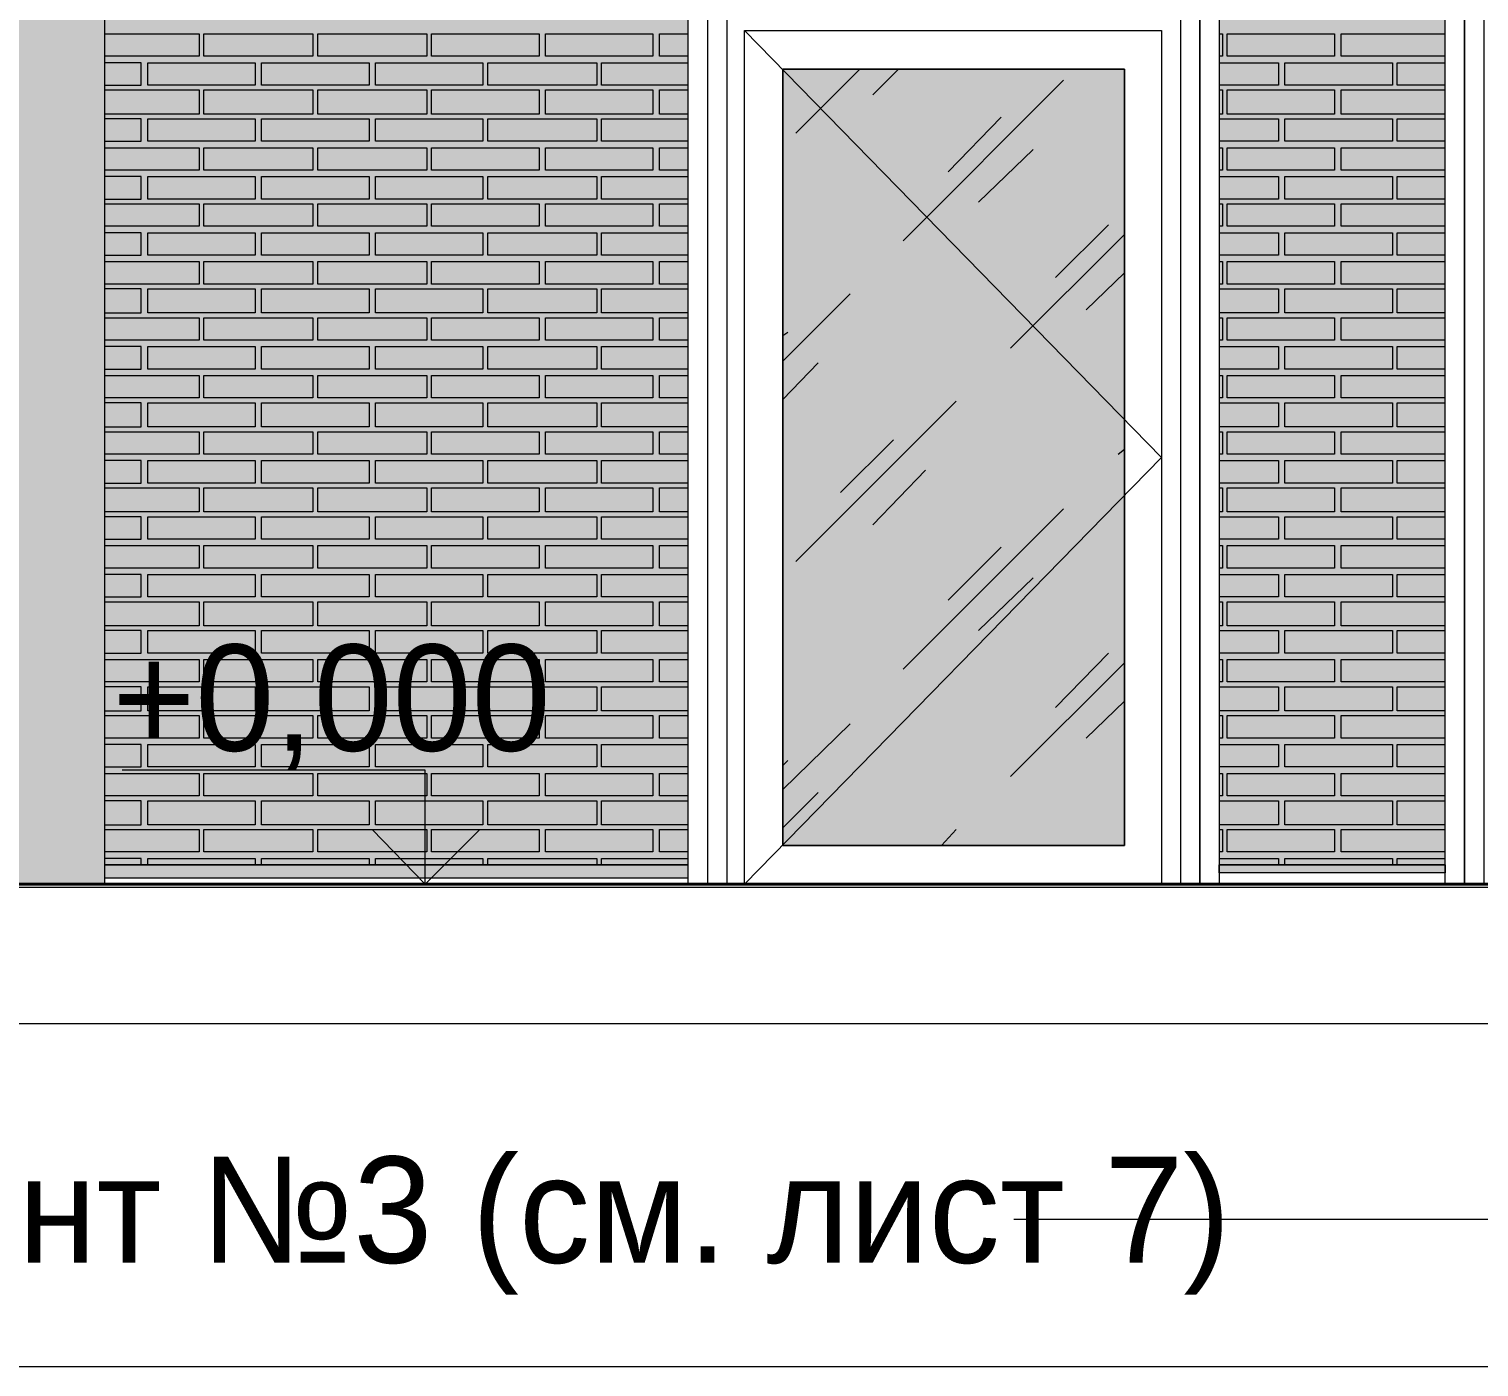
# Model space of a CAD drawing. Header units: millimetres. Extents: x -28928 to 100580, y -22867 to 36490.
# Drawn here: x -19658 to -15834, y -6037 to -2509 of the extents above; entities that cross this region are included whole.
import ezdxf

# ---------------------------------------------------------------- set-up
doc = ezdxf.new("R2010")
doc.units = ezdxf.units.MM
doc.layers.add('PDF _Геометрия', color=7, linetype='Continuous', true_color=0x8f8e8d)
doc.layers.add('PDF _Сплошная заливка', color=7, linetype='Continuous', true_color=0xffffff)
doc.layers.add('PDF _Текст', color=7, linetype='Continuous')

msp = doc.modelspace()

# ---------------------------------------------------------------- hatches: boundary and pattern name
at = {"layer": 'PDF _Сплошная заливка', "true_color": 0xdcd6cf, "transparency": 33554559}
h = msp.add_hatch(color=254, dxfattribs=at)
h.paths.add_polyline_path([(-15922.4, -4713.2), (-15922.4, -1464), (-13823.9, -1464), (-13823.9, -4713.2), (-13561.6, -4713.2), (-13561.6, -1163.6), (-19459.3, -1163.6), (-19459.3, -4713.2), (-17919.3, -4713.2), (-17919.3, -1464), (-16518.9, -1464), (-16518.9, -4713.2)])
h.paths.add_polyline_path([(-19700.5, -482.4), (-9335.1, -482.4), (-9335.1, 4218), (-12072.4, 4218), (-12072.4, 6929.9), (-9335.1, 6929.9), (-9335.1, 9028.4), (-21815.9, 9028.4), (-21815.9, -4713.2), (-19776.6, -4713.2), (-19776.6, -727.8), (-19730.1, -727.8), (-19730.1, -820.9), (-19708.9, -820.9), (-19708.9, -719.3), (-19700.5, -719.3)])
h.paths.add_polyline_path([(-10972.4, -4713.2), (-10972.4, -1464), (-9576.3, -1464), (-9576.3, -4713.2), (-9335.1, -4713.2), (-9335.1, -1163.6), (-13383.9, -1163.6), (-13383.9, -4713.2), (-13121.6, -4713.2), (-13121.6, -1464), (-11323.6, -1464), (-11323.6, -4713.2)])
at = {"layer": 'PDF _Сплошная заливка', "true_color": 0xa48f7a, "transparency": 33554559}
h = msp.add_hatch(color=252, dxfattribs=at)
h.paths.add_polyline_path([(-19776.6, -4747), (-19776.6, -4713.2), (-21794.7, -4713.2), (-21794.7, -4747)])
h.paths.add_polyline_path([(-19459.3, -4713.2), (-19459.3, -4747), (-17919.3, -4747), (-17919.3, -4713.2)])

# ---------------------------------------------------------------- linework, layer by layer
at = {"layer": 'PDF _Геометрия', "color": 7, "lineweight": 9}
for points in [[(-19776.6, -4764), (-19776.6, -901.3), (-19772.4, -901.3), (-19772.4, -1163.6), (-19459.3, -1163.6), (-19459.3, -4764)], [(-19459.3, -4713.2), (-17919.3, -4713.2), (-19459.3, -4713.2), (-17919.3, -4713.2), (-17919.3, -1464), (-16518.9, -1464), (-16518.9, -4713.2), (-15922.4, -4713.2), (-15922.4, -1464), (-13823.9, -1464), (-13823.9, -4713.2), (-13561.6, -4713.2), (-13823.9, -4713.2), (-13561.6, -4713.2), (-13823.9, -4713.2), (-13823.9, -4734.3), (-13561.6, -4734.3)], [(-19412.8, -1764.3), (-18613.2, -1764.3), (-18613.2, -1464), (-18029.3, -1464), (-17868.6, -1464), (-17868.6, -1514.7), (-17817.8, -1514.7), (-17817.8, -2441.3), (-17817.8, -4764)], [(-16582.4, -1514.7), (-16569.7, -1514.7), (-16569.7, -2441.3), (-16569.7, -1540.1), (-16569.7, -1464), (-16518.9, -1464), (-16518.9, -1540.1), (-16518.9, -2441.3), (-16518.9, -4764), (-16569.7, -4764), (-16569.7, -2441.3), (-16569.7, -4764)], [(-15871.6, -4764), (-15871.6, -2441.3), (-15871.6, -4764), (-15922.4, -4764), (-15922.4, -2441.3), (-15922.4, -1540.1), (-15922.4, -1464), (-15871.6, -1464), (-15871.6, -1540.1), (-15871.6, -2441.3), (-15871.6, -1514.7), (-15846.3, -1514.7), (-13895.9, -1514.7), (-13870.5, -1514.7), (-13870.5, -1464), (-13895.9, -1464), (-15846.3, -1464), (-15871.6, -1464), (-15871.6, -1514.7), (-15820.9, -1514.7), (-15820.9, -2441.3), (-15820.9, -4764)], [(-16595.1, -1514.7), (-17843.2, -1514.7), (-17868.6, -1514.7), (-17868.6, -2441.3), (-17868.6, -4764)], [(-16569.7, -1514.7), (-16620.5, -1514.7), (-16620.5, -2441.3), (-16620.5, -4764)], [(-17771.3, -2513.2), (-16671.3, -3638.6), (-17771.3, -4764), (-17771.3, -2513.2), (-16671.3, -2513.2), (-16671.3, -4764)], [(-17635.9, -2784), (-17466.6, -2614.7)], [(-17432.8, -2682.4), (-17365.1, -2614.7)], [(-17352.4, -3067.4), (-16929.3, -2644.3)], [(-17233.9, -2885.5), (-17094.3, -2741.6)], [(-17153.6, -2965.9), (-17009.7, -2826.3)], [(-17068.9, -3350.9), (-16768.6, -3050.5)], [(-16950.5, -3164.7), (-16810.9, -3025.1)], [(-16870.1, -3249.3), (-16768.6, -3152)], [(-17669.7, -3384.7), (-17492, -3207)], [(-17669.7, -3317), (-17657, -3308.6)], [(-17669.7, -3486.3), (-17576.6, -3389)], [(-17635.9, -3913.6), (-17212.8, -3490.5)], [(-17517.4, -3731.6), (-17377.8, -3592)], [(-16785.5, -3630.1), (-16768.6, -3617.4)], [(-17432.8, -3816.3), (-17293.2, -3672.4)], [(-17352.4, -4197), (-16929.3, -3774)], [(-17233.9, -4015.1), (-17094.3, -3875.5)], [(-17153.6, -4095.5), (-17009.7, -3955.9)], [(-16950.5, -4298.6), (-16810.9, -4154.7)], [(-17068.9, -4480.5), (-16768.6, -4180.1)], [(-16870.1, -4379), (-16768.6, -4281.6)], [(-17669.7, -4514.3), (-17492, -4340.9)], [(-17999.7, -4764), (-18245.1, -4764), (-18613.2, -4764), (-18613.2, -4463.6), (-19412.8, -4463.6)], [(-17669.7, -4450.9), (-17657, -4438.2)], [(-17669.7, -4615.9), (-17576.6, -4522.8)], [(-17250.9, -4662.4), (-17212.8, -4620.1)], [(-23144.3, -4772.4), (84689.5, -4772.4)], [(-19459.3, -4747), (-17919.3, -4747)], [(-18460.9, -4764), (-18761.3, -4764)], [(-19789.3, -5132), (-7075.9, -5132)], [(-15617.8, -5127.8), (-15617.8, -5648.2), (-17052, -5648.2), (-17060.5, -5648.2)], [(82087.6, -6037.4), (56081.1, -6037.4), (29799.5, -6037.4), (29351.1, -6037.4), (5066.4, -6037.4), (4816.8, -6037.4), (-21587.4, -6037.4)]]:
    msp.add_lwpolyline(points, dxfattribs=at)
for points in [[(-17919.3, -4764), (-17919.3, -2441.3), (-17919.3, -1540.1), (-17919.3, -1464), (-17868.6, -1464), (-17868.6, -1540.1), (-17868.6, -2441.3), (-17868.6, -4764)], [(-17771.3, -2513.2), (-16671.3, -2513.2), (-16671.3, -4764), (-17771.3, -4764)], [(-16768.6, -2614.7), (-16768.6, -4662.4), (-17669.7, -4662.4), (-17669.7, -2614.7)], [(-17669.7, -2614.7), (-17669.7, -4662.4), (-16768.6, -4662.4), (-16768.6, -2614.7)], [(-16518.9, -4713.2), (-15922.4, -4713.2)], [(-15922.4, -4734.3), (-16518.9, -4734.3), (-16518.9, -4713.2), (-15922.4, -4713.2)]]:
    msp.add_lwpolyline(points, close=True, dxfattribs=at)
at = {"layer": 'PDF _Геометрия', "lineweight": 9}
for points in [[(-19459.3, -2521.6), (-19209.7, -2521.6), (-19209.7, -2580.9), (-19459.3, -2580.9)], [(-17919.3, -2580.9), (-17995.5, -2580.9), (-17995.5, -2521.6), (-17919.3, -2521.6)], [(-16518.9, -2521.6), (-16510.5, -2521.6), (-16510.5, -2580.9), (-16518.9, -2580.9)], [(-15922.4, -2580.9), (-16197.4, -2580.9), (-16197.4, -2521.6), (-15922.4, -2521.6)], [(-19459.3, -2657), (-19362, -2657), (-19362, -2597.8), (-19459.3, -2597.8)], [(-17919.3, -2657), (-18003.9, -2657), (-18147.8, -2657), (-18147.8, -2597.8), (-18003.9, -2597.8), (-17919.3, -2597.8)], [(-16518.9, -2597.8), (-16506.3, -2597.8), (-16362.4, -2597.8), (-16362.4, -2657), (-16506.3, -2657), (-16518.9, -2657)], [(-15922.4, -2657), (-16049.3, -2657), (-16049.3, -2597.8), (-15922.4, -2597.8)], [(-19459.3, -2669.7), (-19209.7, -2669.7), (-19209.7, -2733.2), (-19459.3, -2733.2)], [(-17919.3, -2733.2), (-17995.5, -2733.2), (-17995.5, -2669.7), (-17919.3, -2669.7)], [(-16518.9, -2669.7), (-16510.5, -2669.7), (-16510.5, -2733.2), (-16518.9, -2733.2)], [(-15922.4, -2733.2), (-16197.4, -2733.2), (-16197.4, -2669.7), (-15922.4, -2669.7)], [(-19459.3, -2805.1), (-19362, -2805.1), (-19362, -2745.9), (-19459.3, -2745.9)], [(-17919.3, -2805.1), (-18003.9, -2805.1), (-18147.8, -2805.1), (-18147.8, -2745.9), (-18003.9, -2745.9), (-17919.3, -2745.9)], [(-16518.9, -2745.9), (-16506.3, -2745.9), (-16362.4, -2745.9), (-16362.4, -2805.1), (-16506.3, -2805.1), (-16518.9, -2805.1)], [(-15922.4, -2805.1), (-16049.3, -2805.1), (-16049.3, -2745.9), (-15922.4, -2745.9)], [(-19459.3, -2822), (-19209.7, -2822), (-19209.7, -2881.3), (-19459.3, -2881.3)], [(-17919.3, -2881.3), (-17995.5, -2881.3), (-17995.5, -2822), (-17919.3, -2822)], [(-16518.9, -2822), (-16510.5, -2822), (-16510.5, -2881.3), (-16518.9, -2881.3)], [(-15922.4, -2881.3), (-16197.4, -2881.3), (-16197.4, -2822), (-15922.4, -2822)], [(-19459.3, -2957.4), (-19362, -2957.4), (-19362, -2898.2), (-19459.3, -2898.2)], [(-17919.3, -2957.4), (-18003.9, -2957.4), (-18147.8, -2957.4), (-18147.8, -2898.2), (-18003.9, -2898.2), (-17919.3, -2898.2)], [(-16518.9, -2898.2), (-16506.3, -2898.2), (-16362.4, -2898.2), (-16362.4, -2957.4), (-16506.3, -2957.4), (-16518.9, -2957.4)], [(-15922.4, -2957.4), (-16049.3, -2957.4), (-16049.3, -2898.2), (-15922.4, -2898.2)], [(-19459.3, -2970.1), (-19209.7, -2970.1), (-19209.7, -3029.3), (-19459.3, -3029.3)], [(-17919.3, -3029.3), (-17995.5, -3029.3), (-17995.5, -2970.1), (-17919.3, -2970.1)], [(-16518.9, -2970.1), (-16510.5, -2970.1), (-16510.5, -3029.3), (-16518.9, -3029.3)], [(-15922.4, -3029.3), (-16197.4, -3029.3), (-16197.4, -2970.1), (-15922.4, -2970.1)], [(-19459.3, -3105.5), (-19362, -3105.5), (-19362, -3046.3), (-19459.3, -3046.3)], [(-17919.3, -3105.5), (-18003.9, -3105.5), (-18147.8, -3105.5), (-18147.8, -3046.3), (-18003.9, -3046.3), (-17919.3, -3046.3)], [(-16518.9, -3046.3), (-16506.3, -3046.3), (-16362.4, -3046.3), (-16362.4, -3105.5), (-16506.3, -3105.5), (-16518.9, -3105.5)], [(-15922.4, -3105.5), (-16049.3, -3105.5), (-16049.3, -3046.3), (-15922.4, -3046.3)], [(-19459.3, -3122.4), (-19209.7, -3122.4), (-19209.7, -3181.6), (-19459.3, -3181.6)], [(-17919.3, -3181.6), (-17995.5, -3181.6), (-17995.5, -3122.4), (-17919.3, -3122.4)], [(-16518.9, -3122.4), (-16510.5, -3122.4), (-16510.5, -3181.6), (-16518.9, -3181.6)], [(-15922.4, -3181.6), (-16197.4, -3181.6), (-16197.4, -3122.4), (-15922.4, -3122.4)], [(-19459.3, -3257.8), (-19362, -3257.8), (-19362, -3194.3), (-19459.3, -3194.3)], [(-17919.3, -3257.8), (-18003.9, -3257.8), (-18147.8, -3257.8), (-18147.8, -3194.3), (-18003.9, -3194.3), (-17919.3, -3194.3)], [(-16518.9, -3194.3), (-16506.3, -3194.3), (-16362.4, -3194.3), (-16362.4, -3257.8), (-16506.3, -3257.8), (-16518.9, -3257.8)], [(-15922.4, -3257.8), (-16049.3, -3257.8), (-16049.3, -3194.3), (-15922.4, -3194.3)], [(-19459.3, -3270.5), (-19209.7, -3270.5), (-19209.7, -3329.7), (-19459.3, -3329.7)], [(-17919.3, -3329.7), (-17995.5, -3329.7), (-17995.5, -3270.5), (-17919.3, -3270.5)], [(-16518.9, -3270.5), (-16510.5, -3270.5), (-16510.5, -3329.7), (-16518.9, -3329.7)], [(-15922.4, -3329.7), (-16197.4, -3329.7), (-16197.4, -3270.5), (-15922.4, -3270.5)], [(-19459.3, -3405.9), (-19362, -3405.9), (-19362, -3346.6), (-19459.3, -3346.6)], [(-17919.3, -3405.9), (-18003.9, -3405.9), (-18147.8, -3405.9), (-18147.8, -3346.6), (-18003.9, -3346.6), (-17919.3, -3346.6)], [(-16518.9, -3346.6), (-16506.3, -3346.6), (-16362.4, -3346.6), (-16362.4, -3405.9), (-16506.3, -3405.9), (-16518.9, -3405.9)], [(-15922.4, -3405.9), (-16049.3, -3405.9), (-16049.3, -3346.6), (-15922.4, -3346.6)], [(-19459.3, -3422.8), (-19209.7, -3422.8), (-19209.7, -3482), (-19459.3, -3482)], [(-17919.3, -3482), (-17995.5, -3482), (-17995.5, -3422.8), (-17919.3, -3422.8)], [(-16518.9, -3422.8), (-16510.5, -3422.8), (-16510.5, -3482), (-16518.9, -3482)], [(-15922.4, -3482), (-16197.4, -3482), (-16197.4, -3422.8), (-15922.4, -3422.8)], [(-19459.3, -3558.2), (-19362, -3558.2), (-19362, -3494.7), (-19459.3, -3494.7)], [(-17919.3, -3558.2), (-18003.9, -3558.2), (-18147.8, -3558.2), (-18147.8, -3494.7), (-18003.9, -3494.7), (-17919.3, -3494.7)], [(-16518.9, -3494.7), (-16506.3, -3494.7), (-16362.4, -3494.7), (-16362.4, -3558.2), (-16506.3, -3558.2), (-16518.9, -3558.2)], [(-15922.4, -3558.2), (-16049.3, -3558.2), (-16049.3, -3494.7), (-15922.4, -3494.7)], [(-19459.3, -3570.9), (-19209.7, -3570.9), (-19209.7, -3630.1), (-19459.3, -3630.1)], [(-17919.3, -3630.1), (-17995.5, -3630.1), (-17995.5, -3570.9), (-17919.3, -3570.9)], [(-16518.9, -3570.9), (-16510.5, -3570.9), (-16510.5, -3630.1), (-16518.9, -3630.1)], [(-15922.4, -3630.1), (-16197.4, -3630.1), (-16197.4, -3570.9), (-15922.4, -3570.9)], [(-19459.3, -3706.3), (-19362, -3706.3), (-19362, -3647), (-19459.3, -3647)], [(-17919.3, -3706.3), (-18003.9, -3706.3), (-18147.8, -3706.3), (-18147.8, -3647), (-18003.9, -3647), (-17919.3, -3647)], [(-16518.9, -3647), (-16506.3, -3647), (-16362.4, -3647), (-16362.4, -3706.3), (-16506.3, -3706.3), (-16518.9, -3706.3)], [(-15922.4, -3706.3), (-16049.3, -3706.3), (-16049.3, -3647), (-15922.4, -3647)], [(-19459.3, -3719), (-19209.7, -3719), (-19209.7, -3782.4), (-19459.3, -3782.4)], [(-17919.3, -3782.4), (-17995.5, -3782.4), (-17995.5, -3719), (-17919.3, -3719)], [(-16518.9, -3719), (-16510.5, -3719), (-16510.5, -3782.4), (-16518.9, -3782.4)], [(-15922.4, -3782.4), (-16197.4, -3782.4), (-16197.4, -3719), (-15922.4, -3719)], [(-19459.3, -3854.3), (-19362, -3854.3), (-19362, -3795.1), (-19459.3, -3795.1)], [(-17919.3, -3854.3), (-18003.9, -3854.3), (-18147.8, -3854.3), (-18147.8, -3795.1), (-18003.9, -3795.1), (-17919.3, -3795.1)], [(-16518.9, -3795.1), (-16506.3, -3795.1), (-16362.4, -3795.1), (-16362.4, -3854.3), (-16506.3, -3854.3), (-16518.9, -3854.3)], [(-15922.4, -3854.3), (-16049.3, -3854.3), (-16049.3, -3795.1), (-15922.4, -3795.1)], [(-19459.3, -3871.3), (-19209.7, -3871.3), (-19209.7, -3930.5), (-19459.3, -3930.5)], [(-17919.3, -3930.5), (-17995.5, -3930.5), (-17995.5, -3871.3), (-17919.3, -3871.3)], [(-16518.9, -3871.3), (-16510.5, -3871.3), (-16510.5, -3930.5), (-16518.9, -3930.5)], [(-15922.4, -3930.5), (-16197.4, -3930.5), (-16197.4, -3871.3), (-15922.4, -3871.3)], [(-19459.3, -4006.6), (-19362, -4006.6), (-19362, -3947.4), (-19459.3, -3947.4)], [(-17919.3, -4006.6), (-18003.9, -4006.6), (-18147.8, -4006.6), (-18147.8, -3947.4), (-18003.9, -3947.4), (-17919.3, -3947.4)], [(-16518.9, -3947.4), (-16506.3, -3947.4), (-16362.4, -3947.4), (-16362.4, -4006.6), (-16506.3, -4006.6), (-16518.9, -4006.6)], [(-15922.4, -4006.6), (-16049.3, -4006.6), (-16049.3, -3947.4), (-15922.4, -3947.4)], [(-19459.3, -4019.3), (-19209.7, -4019.3), (-19209.7, -4082.8), (-19459.3, -4082.8)], [(-17919.3, -4082.8), (-17995.5, -4082.8), (-17995.5, -4019.3), (-17919.3, -4019.3)], [(-16518.9, -4019.3), (-16510.5, -4019.3), (-16510.5, -4082.8), (-16518.9, -4082.8)], [(-15922.4, -4082.8), (-16197.4, -4082.8), (-16197.4, -4019.3), (-15922.4, -4019.3)], [(-19459.3, -4154.7), (-19362, -4154.7), (-19362, -4095.5), (-19459.3, -4095.5)], [(-17919.3, -4154.7), (-18003.9, -4154.7), (-18147.8, -4154.7), (-18147.8, -4095.5), (-18003.9, -4095.5), (-17919.3, -4095.5)], [(-16518.9, -4095.5), (-16506.3, -4095.5), (-16362.4, -4095.5), (-16362.4, -4154.7), (-16506.3, -4154.7), (-16518.9, -4154.7)], [(-15922.4, -4154.7), (-16049.3, -4154.7), (-16049.3, -4095.5), (-15922.4, -4095.5)], [(-19459.3, -4171.6), (-19209.7, -4171.6), (-19209.7, -4230.9), (-19459.3, -4230.9)], [(-17919.3, -4230.9), (-17995.5, -4230.9), (-17995.5, -4171.6), (-17919.3, -4171.6)], [(-16518.9, -4171.6), (-16510.5, -4171.6), (-16510.5, -4230.9), (-16518.9, -4230.9)], [(-15922.4, -4230.9), (-16197.4, -4230.9), (-16197.4, -4171.6), (-15922.4, -4171.6)], [(-19459.3, -4307), (-19362, -4307), (-19362, -4243.6), (-19459.3, -4243.6)], [(-17919.3, -4307), (-18003.9, -4307), (-18147.8, -4307), (-18147.8, -4243.6), (-18003.9, -4243.6), (-17919.3, -4243.6)], [(-16518.9, -4243.6), (-16506.3, -4243.6), (-16362.4, -4243.6), (-16362.4, -4307), (-16506.3, -4307), (-16518.9, -4307)], [(-15922.4, -4307), (-16049.3, -4307), (-16049.3, -4243.6), (-15922.4, -4243.6)], [(-19459.3, -4319.7), (-19209.7, -4319.7), (-19209.7, -4379), (-19459.3, -4379)], [(-17919.3, -4379), (-17995.5, -4379), (-17995.5, -4319.7), (-17919.3, -4319.7)], [(-16518.9, -4319.7), (-16510.5, -4319.7), (-16510.5, -4379), (-16518.9, -4379)], [(-15922.4, -4379), (-16197.4, -4379), (-16197.4, -4319.7), (-15922.4, -4319.7)], [(-19459.3, -4455.1), (-19362, -4455.1), (-19362, -4395.9), (-19459.3, -4395.9)], [(-17919.3, -4455.1), (-18003.9, -4455.1), (-18147.8, -4455.1), (-18147.8, -4395.9), (-18003.9, -4395.9), (-17919.3, -4395.9)], [(-16518.9, -4395.9), (-16506.3, -4395.9), (-16362.4, -4395.9), (-16362.4, -4455.1), (-16506.3, -4455.1), (-16518.9, -4455.1)], [(-15922.4, -4455.1), (-16049.3, -4455.1), (-16049.3, -4395.9), (-15922.4, -4395.9)], [(-19459.3, -4472), (-19209.7, -4472), (-19209.7, -4531.3), (-19459.3, -4531.3)], [(-17919.3, -4531.3), (-17995.5, -4531.3), (-17995.5, -4472), (-17919.3, -4472)], [(-16518.9, -4472), (-16510.5, -4472), (-16510.5, -4531.3), (-16518.9, -4531.3)], [(-15922.4, -4531.3), (-16197.4, -4531.3), (-16197.4, -4472), (-15922.4, -4472)], [(-19459.3, -4607.4), (-19362, -4607.4), (-19362, -4544), (-19459.3, -4544)], [(-17919.3, -4607.4), (-18003.9, -4607.4), (-18147.8, -4607.4), (-18147.8, -4544), (-18003.9, -4544), (-17919.3, -4544)], [(-16518.9, -4544), (-16506.3, -4544), (-16362.4, -4544), (-16362.4, -4607.4), (-16506.3, -4607.4), (-16518.9, -4607.4)], [(-15922.4, -4607.4), (-16049.3, -4607.4), (-16049.3, -4544), (-15922.4, -4544)], [(-19459.3, -4620.1), (-19209.7, -4620.1), (-19209.7, -4679.3), (-19459.3, -4679.3)], [(-17919.3, -4679.3), (-17995.5, -4679.3), (-17995.5, -4620.1), (-17919.3, -4620.1)], [(-16518.9, -4620.1), (-16510.5, -4620.1), (-16510.5, -4679.3), (-16518.9, -4679.3)], [(-15922.4, -4679.3), (-16197.4, -4679.3), (-16197.4, -4620.1), (-15922.4, -4620.1)], [(-19362, -4713.2), (-19362, -4696.3), (-19459.3, -4696.3)], [(-19345.1, -4713.2), (-19345.1, -4696.3), (-19201.3, -4696.3), (-19061.6, -4696.3), (-19061.6, -4713.2)], [(-19044.7, -4713.2), (-19044.7, -4696.3), (-18905.1, -4696.3), (-18761.3, -4696.3), (-18761.3, -4713.2)], [(-18744.3, -4713.2), (-18744.3, -4696.3), (-18604.7, -4696.3), (-18460.9, -4696.3), (-18460.9, -4713.2)], [(-18448.2, -4713.2), (-18448.2, -4696.3), (-18304.3, -4696.3), (-18160.5, -4696.3), (-18160.5, -4713.2)], [(-18147.8, -4713.2), (-18147.8, -4696.3), (-18003.9, -4696.3), (-17919.3, -4696.3)], [(-16518.9, -4696.3), (-16506.3, -4696.3), (-16362.4, -4696.3), (-16362.4, -4713.2)], [(-16345.5, -4713.2), (-16345.5, -4696.3), (-16205.9, -4696.3), (-16062, -4696.3), (-16062, -4713.2)], [(-16049.3, -4713.2), (-16049.3, -4696.3), (-15922.4, -4696.3)]]:
    msp.add_lwpolyline(points, dxfattribs=at)
for points in [[(-18909.3, -2521.6), (-18909.3, -2580.9), (-19197, -2580.9), (-19197, -2521.6)], [(-18608.9, -2521.6), (-18608.9, -2580.9), (-18896.6, -2580.9), (-18896.6, -2521.6)], [(-18312.8, -2521.6), (-18312.8, -2580.9), (-18596.3, -2580.9), (-18596.3, -2521.6)], [(-18012.4, -2521.6), (-18012.4, -2580.9), (-18295.9, -2580.9), (-18295.9, -2521.6)], [(-16214.3, -2521.6), (-16214.3, -2580.9), (-16497.8, -2580.9), (-16497.8, -2521.6)], [(-19061.6, -2657), (-19201.3, -2657), (-19345.1, -2657), (-19345.1, -2597.8), (-19201.3, -2597.8), (-19061.6, -2597.8)], [(-18761.3, -2657), (-18905.1, -2657), (-19044.7, -2657), (-19044.7, -2597.8), (-18905.1, -2597.8), (-18761.3, -2597.8)], [(-18460.9, -2657), (-18604.7, -2657), (-18744.3, -2657), (-18744.3, -2597.8), (-18604.7, -2597.8), (-18460.9, -2597.8)], [(-18160.5, -2657), (-18304.3, -2657), (-18448.2, -2657), (-18448.2, -2597.8), (-18304.3, -2597.8), (-18160.5, -2597.8)], [(-16062, -2657), (-16205.9, -2657), (-16345.5, -2657), (-16345.5, -2597.8), (-16205.9, -2597.8), (-16062, -2597.8)], [(-18909.3, -2669.7), (-18909.3, -2733.2), (-19197, -2733.2), (-19197, -2669.7)], [(-18608.9, -2669.7), (-18608.9, -2733.2), (-18896.6, -2733.2), (-18896.6, -2669.7)], [(-18312.8, -2669.7), (-18312.8, -2733.2), (-18596.3, -2733.2), (-18596.3, -2669.7)], [(-18012.4, -2669.7), (-18012.4, -2733.2), (-18295.9, -2733.2), (-18295.9, -2669.7)], [(-16214.3, -2669.7), (-16214.3, -2733.2), (-16497.8, -2733.2), (-16497.8, -2669.7)], [(-19061.6, -2805.1), (-19201.3, -2805.1), (-19345.1, -2805.1), (-19345.1, -2745.9), (-19201.3, -2745.9), (-19061.6, -2745.9)], [(-18761.3, -2805.1), (-18905.1, -2805.1), (-19044.7, -2805.1), (-19044.7, -2745.9), (-18905.1, -2745.9), (-18761.3, -2745.9)], [(-18460.9, -2805.1), (-18604.7, -2805.1), (-18744.3, -2805.1), (-18744.3, -2745.9), (-18604.7, -2745.9), (-18460.9, -2745.9)], [(-18160.5, -2805.1), (-18304.3, -2805.1), (-18448.2, -2805.1), (-18448.2, -2745.9), (-18304.3, -2745.9), (-18160.5, -2745.9)], [(-16062, -2805.1), (-16205.9, -2805.1), (-16345.5, -2805.1), (-16345.5, -2745.9), (-16205.9, -2745.9), (-16062, -2745.9)], [(-18909.3, -2822), (-18909.3, -2881.3), (-19197, -2881.3), (-19197, -2822)], [(-18608.9, -2822), (-18608.9, -2881.3), (-18896.6, -2881.3), (-18896.6, -2822)], [(-18312.8, -2822), (-18312.8, -2881.3), (-18596.3, -2881.3), (-18596.3, -2822)], [(-18012.4, -2822), (-18012.4, -2881.3), (-18295.9, -2881.3), (-18295.9, -2822)], [(-16214.3, -2822), (-16214.3, -2881.3), (-16497.8, -2881.3), (-16497.8, -2822)], [(-19061.6, -2957.4), (-19201.3, -2957.4), (-19345.1, -2957.4), (-19345.1, -2898.2), (-19201.3, -2898.2), (-19061.6, -2898.2)], [(-18761.3, -2957.4), (-18905.1, -2957.4), (-19044.7, -2957.4), (-19044.7, -2898.2), (-18905.1, -2898.2), (-18761.3, -2898.2)], [(-18460.9, -2957.4), (-18604.7, -2957.4), (-18744.3, -2957.4), (-18744.3, -2898.2), (-18604.7, -2898.2), (-18460.9, -2898.2)], [(-18160.5, -2957.4), (-18304.3, -2957.4), (-18448.2, -2957.4), (-18448.2, -2898.2), (-18304.3, -2898.2), (-18160.5, -2898.2)], [(-16062, -2957.4), (-16205.9, -2957.4), (-16345.5, -2957.4), (-16345.5, -2898.2), (-16205.9, -2898.2), (-16062, -2898.2)], [(-18909.3, -2970.1), (-18909.3, -3029.3), (-19197, -3029.3), (-19197, -2970.1)], [(-18608.9, -2970.1), (-18608.9, -3029.3), (-18896.6, -3029.3), (-18896.6, -2970.1)], [(-18312.8, -2970.1), (-18312.8, -3029.3), (-18596.3, -3029.3), (-18596.3, -2970.1)], [(-18012.4, -2970.1), (-18012.4, -3029.3), (-18295.9, -3029.3), (-18295.9, -2970.1)], [(-16214.3, -2970.1), (-16214.3, -3029.3), (-16497.8, -3029.3), (-16497.8, -2970.1)], [(-19061.6, -3105.5), (-19201.3, -3105.5), (-19345.1, -3105.5), (-19345.1, -3046.3), (-19201.3, -3046.3), (-19061.6, -3046.3)], [(-18761.3, -3105.5), (-18905.1, -3105.5), (-19044.7, -3105.5), (-19044.7, -3046.3), (-18905.1, -3046.3), (-18761.3, -3046.3)], [(-18460.9, -3105.5), (-18604.7, -3105.5), (-18744.3, -3105.5), (-18744.3, -3046.3), (-18604.7, -3046.3), (-18460.9, -3046.3)], [(-18160.5, -3105.5), (-18304.3, -3105.5), (-18448.2, -3105.5), (-18448.2, -3046.3), (-18304.3, -3046.3), (-18160.5, -3046.3)], [(-16062, -3105.5), (-16205.9, -3105.5), (-16345.5, -3105.5), (-16345.5, -3046.3), (-16205.9, -3046.3), (-16062, -3046.3)], [(-18909.3, -3122.4), (-18909.3, -3181.6), (-19197, -3181.6), (-19197, -3122.4)], [(-18608.9, -3122.4), (-18608.9, -3181.6), (-18896.6, -3181.6), (-18896.6, -3122.4)], [(-18312.8, -3122.4), (-18312.8, -3181.6), (-18596.3, -3181.6), (-18596.3, -3122.4)], [(-18012.4, -3122.4), (-18012.4, -3181.6), (-18295.9, -3181.6), (-18295.9, -3122.4)], [(-16214.3, -3122.4), (-16214.3, -3181.6), (-16497.8, -3181.6), (-16497.8, -3122.4)], [(-19061.6, -3257.8), (-19201.3, -3257.8), (-19345.1, -3257.8), (-19345.1, -3194.3), (-19201.3, -3194.3), (-19061.6, -3194.3)], [(-18761.3, -3257.8), (-18905.1, -3257.8), (-19044.7, -3257.8), (-19044.7, -3194.3), (-18905.1, -3194.3), (-18761.3, -3194.3)], [(-18460.9, -3257.8), (-18604.7, -3257.8), (-18744.3, -3257.8), (-18744.3, -3194.3), (-18604.7, -3194.3), (-18460.9, -3194.3)], [(-18160.5, -3257.8), (-18304.3, -3257.8), (-18448.2, -3257.8), (-18448.2, -3194.3), (-18304.3, -3194.3), (-18160.5, -3194.3)], [(-16062, -3257.8), (-16205.9, -3257.8), (-16345.5, -3257.8), (-16345.5, -3194.3), (-16205.9, -3194.3), (-16062, -3194.3)], [(-18909.3, -3270.5), (-18909.3, -3329.7), (-19197, -3329.7), (-19197, -3270.5)], [(-18608.9, -3270.5), (-18608.9, -3329.7), (-18896.6, -3329.7), (-18896.6, -3270.5)], [(-18312.8, -3270.5), (-18312.8, -3329.7), (-18596.3, -3329.7), (-18596.3, -3270.5)], [(-18012.4, -3270.5), (-18012.4, -3329.7), (-18295.9, -3329.7), (-18295.9, -3270.5)], [(-16214.3, -3270.5), (-16214.3, -3329.7), (-16497.8, -3329.7), (-16497.8, -3270.5)], [(-19061.6, -3405.9), (-19201.3, -3405.9), (-19345.1, -3405.9), (-19345.1, -3346.6), (-19201.3, -3346.6), (-19061.6, -3346.6)], [(-18761.3, -3405.9), (-18905.1, -3405.9), (-19044.7, -3405.9), (-19044.7, -3346.6), (-18905.1, -3346.6), (-18761.3, -3346.6)], [(-18460.9, -3405.9), (-18604.7, -3405.9), (-18744.3, -3405.9), (-18744.3, -3346.6), (-18604.7, -3346.6), (-18460.9, -3346.6)], [(-18160.5, -3405.9), (-18304.3, -3405.9), (-18448.2, -3405.9), (-18448.2, -3346.6), (-18304.3, -3346.6), (-18160.5, -3346.6)], [(-16062, -3405.9), (-16205.9, -3405.9), (-16345.5, -3405.9), (-16345.5, -3346.6), (-16205.9, -3346.6), (-16062, -3346.6)], [(-18909.3, -3422.8), (-18909.3, -3482), (-19197, -3482), (-19197, -3422.8)], [(-18608.9, -3422.8), (-18608.9, -3482), (-18896.6, -3482), (-18896.6, -3422.8)], [(-18312.8, -3422.8), (-18312.8, -3482), (-18596.3, -3482), (-18596.3, -3422.8)], [(-18012.4, -3422.8), (-18012.4, -3482), (-18295.9, -3482), (-18295.9, -3422.8)], [(-16214.3, -3422.8), (-16214.3, -3482), (-16497.8, -3482), (-16497.8, -3422.8)], [(-19061.6, -3558.2), (-19201.3, -3558.2), (-19345.1, -3558.2), (-19345.1, -3494.7), (-19201.3, -3494.7), (-19061.6, -3494.7)], [(-18761.3, -3558.2), (-18905.1, -3558.2), (-19044.7, -3558.2), (-19044.7, -3494.7), (-18905.1, -3494.7), (-18761.3, -3494.7)], [(-18460.9, -3558.2), (-18604.7, -3558.2), (-18744.3, -3558.2), (-18744.3, -3494.7), (-18604.7, -3494.7), (-18460.9, -3494.7)], [(-18160.5, -3558.2), (-18304.3, -3558.2), (-18448.2, -3558.2), (-18448.2, -3494.7), (-18304.3, -3494.7), (-18160.5, -3494.7)], [(-16062, -3558.2), (-16205.9, -3558.2), (-16345.5, -3558.2), (-16345.5, -3494.7), (-16205.9, -3494.7), (-16062, -3494.7)], [(-18909.3, -3570.9), (-18909.3, -3630.1), (-19197, -3630.1), (-19197, -3570.9)], [(-18608.9, -3570.9), (-18608.9, -3630.1), (-18896.6, -3630.1), (-18896.6, -3570.9)], [(-18312.8, -3570.9), (-18312.8, -3630.1), (-18596.3, -3630.1), (-18596.3, -3570.9)], [(-18012.4, -3570.9), (-18012.4, -3630.1), (-18295.9, -3630.1), (-18295.9, -3570.9)], [(-16214.3, -3570.9), (-16214.3, -3630.1), (-16497.8, -3630.1), (-16497.8, -3570.9)], [(-19061.6, -3706.3), (-19201.3, -3706.3), (-19345.1, -3706.3), (-19345.1, -3647), (-19201.3, -3647), (-19061.6, -3647)], [(-18761.3, -3706.3), (-18905.1, -3706.3), (-19044.7, -3706.3), (-19044.7, -3647), (-18905.1, -3647), (-18761.3, -3647)], [(-18460.9, -3706.3), (-18604.7, -3706.3), (-18744.3, -3706.3), (-18744.3, -3647), (-18604.7, -3647), (-18460.9, -3647)], [(-18160.5, -3706.3), (-18304.3, -3706.3), (-18448.2, -3706.3), (-18448.2, -3647), (-18304.3, -3647), (-18160.5, -3647)], [(-16062, -3706.3), (-16205.9, -3706.3), (-16345.5, -3706.3), (-16345.5, -3647), (-16205.9, -3647), (-16062, -3647)], [(-18909.3, -3719), (-18909.3, -3782.4), (-19197, -3782.4), (-19197, -3719)], [(-18608.9, -3719), (-18608.9, -3782.4), (-18896.6, -3782.4), (-18896.6, -3719)], [(-18312.8, -3719), (-18312.8, -3782.4), (-18596.3, -3782.4), (-18596.3, -3719)], [(-18012.4, -3719), (-18012.4, -3782.4), (-18295.9, -3782.4), (-18295.9, -3719)], [(-16214.3, -3719), (-16214.3, -3782.4), (-16497.8, -3782.4), (-16497.8, -3719)], [(-19061.6, -3854.3), (-19201.3, -3854.3), (-19345.1, -3854.3), (-19345.1, -3795.1), (-19201.3, -3795.1), (-19061.6, -3795.1)], [(-18761.3, -3854.3), (-18905.1, -3854.3), (-19044.7, -3854.3), (-19044.7, -3795.1), (-18905.1, -3795.1), (-18761.3, -3795.1)], [(-18460.9, -3854.3), (-18604.7, -3854.3), (-18744.3, -3854.3), (-18744.3, -3795.1), (-18604.7, -3795.1), (-18460.9, -3795.1)], [(-18160.5, -3854.3), (-18304.3, -3854.3), (-18448.2, -3854.3), (-18448.2, -3795.1), (-18304.3, -3795.1), (-18160.5, -3795.1)], [(-16062, -3854.3), (-16205.9, -3854.3), (-16345.5, -3854.3), (-16345.5, -3795.1), (-16205.9, -3795.1), (-16062, -3795.1)], [(-18909.3, -3871.3), (-18909.3, -3930.5), (-19197, -3930.5), (-19197, -3871.3)], [(-18608.9, -3871.3), (-18608.9, -3930.5), (-18896.6, -3930.5), (-18896.6, -3871.3)], [(-18312.8, -3871.3), (-18312.8, -3930.5), (-18596.3, -3930.5), (-18596.3, -3871.3)], [(-18012.4, -3871.3), (-18012.4, -3930.5), (-18295.9, -3930.5), (-18295.9, -3871.3)], [(-16214.3, -3871.3), (-16214.3, -3930.5), (-16497.8, -3930.5), (-16497.8, -3871.3)], [(-19061.6, -4006.6), (-19201.3, -4006.6), (-19345.1, -4006.6), (-19345.1, -3947.4), (-19201.3, -3947.4), (-19061.6, -3947.4)], [(-18761.3, -4006.6), (-18905.1, -4006.6), (-19044.7, -4006.6), (-19044.7, -3947.4), (-18905.1, -3947.4), (-18761.3, -3947.4)], [(-18460.9, -4006.6), (-18604.7, -4006.6), (-18744.3, -4006.6), (-18744.3, -3947.4), (-18604.7, -3947.4), (-18460.9, -3947.4)], [(-18160.5, -4006.6), (-18304.3, -4006.6), (-18448.2, -4006.6), (-18448.2, -3947.4), (-18304.3, -3947.4), (-18160.5, -3947.4)], [(-16062, -4006.6), (-16205.9, -4006.6), (-16345.5, -4006.6), (-16345.5, -3947.4), (-16205.9, -3947.4), (-16062, -3947.4)], [(-18909.3, -4019.3), (-18909.3, -4082.8), (-19197, -4082.8), (-19197, -4019.3)], [(-18608.9, -4019.3), (-18608.9, -4082.8), (-18896.6, -4082.8), (-18896.6, -4019.3)], [(-18312.8, -4019.3), (-18312.8, -4082.8), (-18596.3, -4082.8), (-18596.3, -4019.3)], [(-18012.4, -4019.3), (-18012.4, -4082.8), (-18295.9, -4082.8), (-18295.9, -4019.3)], [(-16214.3, -4019.3), (-16214.3, -4082.8), (-16497.8, -4082.8), (-16497.8, -4019.3)], [(-19061.6, -4154.7), (-19201.3, -4154.7), (-19345.1, -4154.7), (-19345.1, -4095.5), (-19201.3, -4095.5), (-19061.6, -4095.5)], [(-18761.3, -4154.7), (-18905.1, -4154.7), (-19044.7, -4154.7), (-19044.7, -4095.5), (-18905.1, -4095.5), (-18761.3, -4095.5)], [(-18460.9, -4154.7), (-18604.7, -4154.7), (-18744.3, -4154.7), (-18744.3, -4095.5), (-18604.7, -4095.5), (-18460.9, -4095.5)], [(-18160.5, -4154.7), (-18304.3, -4154.7), (-18448.2, -4154.7), (-18448.2, -4095.5), (-18304.3, -4095.5), (-18160.5, -4095.5)], [(-16062, -4154.7), (-16205.9, -4154.7), (-16345.5, -4154.7), (-16345.5, -4095.5), (-16205.9, -4095.5), (-16062, -4095.5)], [(-18909.3, -4171.6), (-18909.3, -4230.9), (-19197, -4230.9), (-19197, -4171.6)], [(-18608.9, -4171.6), (-18608.9, -4230.9), (-18896.6, -4230.9), (-18896.6, -4171.6)], [(-18312.8, -4171.6), (-18312.8, -4230.9), (-18596.3, -4230.9), (-18596.3, -4171.6)], [(-18012.4, -4171.6), (-18012.4, -4230.9), (-18295.9, -4230.9), (-18295.9, -4171.6)], [(-16214.3, -4171.6), (-16214.3, -4230.9), (-16497.8, -4230.9), (-16497.8, -4171.6)], [(-19061.6, -4307), (-19201.3, -4307), (-19345.1, -4307), (-19345.1, -4243.6), (-19201.3, -4243.6), (-19061.6, -4243.6)], [(-18761.3, -4307), (-18905.1, -4307), (-19044.7, -4307), (-19044.7, -4243.6), (-18905.1, -4243.6), (-18761.3, -4243.6)], [(-18460.9, -4307), (-18604.7, -4307), (-18744.3, -4307), (-18744.3, -4243.6), (-18604.7, -4243.6), (-18460.9, -4243.6)], [(-18160.5, -4307), (-18304.3, -4307), (-18448.2, -4307), (-18448.2, -4243.6), (-18304.3, -4243.6), (-18160.5, -4243.6)], [(-16062, -4307), (-16205.9, -4307), (-16345.5, -4307), (-16345.5, -4243.6), (-16205.9, -4243.6), (-16062, -4243.6)], [(-18909.3, -4319.7), (-18909.3, -4379), (-19197, -4379), (-19197, -4319.7)], [(-18608.9, -4319.7), (-18608.9, -4379), (-18896.6, -4379), (-18896.6, -4319.7)], [(-18312.8, -4319.7), (-18312.8, -4379), (-18596.3, -4379), (-18596.3, -4319.7)], [(-18012.4, -4319.7), (-18012.4, -4379), (-18295.9, -4379), (-18295.9, -4319.7)], [(-16214.3, -4319.7), (-16214.3, -4379), (-16497.8, -4379), (-16497.8, -4319.7)], [(-19061.6, -4455.1), (-19201.3, -4455.1), (-19345.1, -4455.1), (-19345.1, -4395.9), (-19201.3, -4395.9), (-19061.6, -4395.9)], [(-18761.3, -4455.1), (-18905.1, -4455.1), (-19044.7, -4455.1), (-19044.7, -4395.9), (-18905.1, -4395.9), (-18761.3, -4395.9)], [(-18460.9, -4455.1), (-18604.7, -4455.1), (-18744.3, -4455.1), (-18744.3, -4395.9), (-18604.7, -4395.9), (-18460.9, -4395.9)], [(-18160.5, -4455.1), (-18304.3, -4455.1), (-18448.2, -4455.1), (-18448.2, -4395.9), (-18304.3, -4395.9), (-18160.5, -4395.9)], [(-16062, -4455.1), (-16205.9, -4455.1), (-16345.5, -4455.1), (-16345.5, -4395.9), (-16205.9, -4395.9), (-16062, -4395.9)], [(-18909.3, -4472), (-18909.3, -4531.3), (-19197, -4531.3), (-19197, -4472)], [(-18608.9, -4472), (-18608.9, -4531.3), (-18896.6, -4531.3), (-18896.6, -4472)], [(-18312.8, -4472), (-18312.8, -4531.3), (-18596.3, -4531.3), (-18596.3, -4472)], [(-18012.4, -4472), (-18012.4, -4531.3), (-18295.9, -4531.3), (-18295.9, -4472)], [(-16214.3, -4472), (-16214.3, -4531.3), (-16497.8, -4531.3), (-16497.8, -4472)], [(-19061.6, -4607.4), (-19201.3, -4607.4), (-19345.1, -4607.4), (-19345.1, -4544), (-19201.3, -4544), (-19061.6, -4544)], [(-18761.3, -4607.4), (-18905.1, -4607.4), (-19044.7, -4607.4), (-19044.7, -4544), (-18905.1, -4544), (-18761.3, -4544)], [(-18460.9, -4607.4), (-18604.7, -4607.4), (-18744.3, -4607.4), (-18744.3, -4544), (-18604.7, -4544), (-18460.9, -4544)], [(-18160.5, -4607.4), (-18304.3, -4607.4), (-18448.2, -4607.4), (-18448.2, -4544), (-18304.3, -4544), (-18160.5, -4544)], [(-16062, -4607.4), (-16205.9, -4607.4), (-16345.5, -4607.4), (-16345.5, -4544), (-16205.9, -4544), (-16062, -4544)], [(-18909.3, -4620.1), (-18909.3, -4679.3), (-19197, -4679.3), (-19197, -4620.1)], [(-18608.9, -4620.1), (-18608.9, -4679.3), (-18896.6, -4679.3), (-18896.6, -4620.1)], [(-18312.8, -4620.1), (-18312.8, -4679.3), (-18596.3, -4679.3), (-18596.3, -4620.1)], [(-18012.4, -4620.1), (-18012.4, -4679.3), (-18295.9, -4679.3), (-18295.9, -4620.1)], [(-16214.3, -4620.1), (-16214.3, -4679.3), (-16497.8, -4679.3), (-16497.8, -4620.1)]]:
    msp.add_lwpolyline(points, close=True, dxfattribs=at)
at = {"layer": 'PDF _Геометрия', "color": 7, "lineweight": 18}
msp.add_lwpolyline([(-18469.3, -4620.1), (-18613.2, -4764), (-18752.8, -4620.1)], dxfattribs=at)
at = {"layer": 'PDF _Геометрия', "color": 7, "lineweight": 40}
msp.add_lwpolyline([(82954.9, -4764), (-22513.9, -4764)], dxfattribs=at)
at = {"layer": 'PDF _Сплошная заливка', "color": 250, "lineweight": 9, "true_color": 0x383e42, "transparency": 33554559}
msp.add_solid([(-19772.4, -1163.6), (-19772.4, -4764), (-19459.3, -1163.6), (-19459.3, -4764)], dxfattribs=at)
at = {"layer": 'PDF _Сплошная заливка', "lineweight": 9, "transparency": 33554559}
msp.add_solid([(-17669.7, -2614.7), (-17669.7, -4662.4), (-16768.6, -2614.7), (-16768.6, -4662.4)], dxfattribs=at)
at = {"layer": 'PDF _Сплошная заливка', "color": 252, "lineweight": 9, "true_color": 0xa48f7a, "transparency": 33554559}
msp.add_solid([(-16518.9, -4713.2), (-16518.9, -4734.3), (-15922.4, -4713.2), (-15922.4, -4734.3)], dxfattribs=at)

# ---------------------------------------------------------------- texts
at = {"layer": 'PDF _Текст', "attachment_point": 4, "style": ''}
for s, insert, char_height in [('+0,000', (-19438.4, -4298.4), 280.13), ('Фрагмент №3 (см. лист 7)', (-20991, -5664.9), 280.127)]:
    msp.add_mtext(s, dxfattribs=dict(at, insert=insert, char_height=char_height))

doc.saveas('drawing.dxf')
